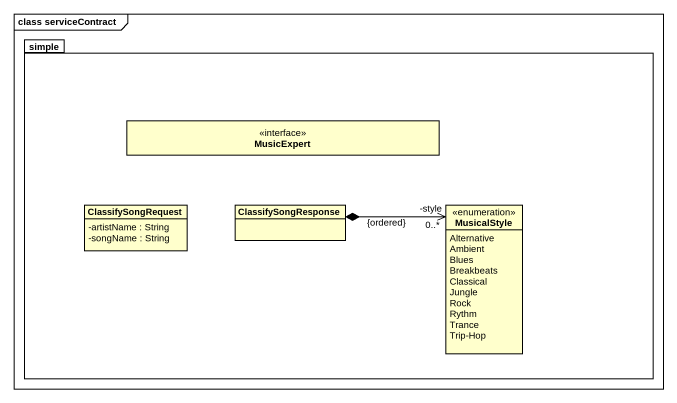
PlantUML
@startuml
mainframe class serviceContract
hide circle
hide empty members
skinparam classAttributeIconSize 0
package simple #FFFFFF {
  interface MusicExpert
  class ClassifySongRequest {
    -artistName : String
    -songName : String
  }
  class ClassifySongResponse
  enum MusicalStyle {
    Alternative
    Ambient
    Blues
    Breakbeats
    Classical
    Jungle
    Rock
    Rythm
    Trance
    Trip-Hop
  }
}
ClassifySongResponse *-right-> "0..*\n-style" MusicalStyle : {ordered}
@enduml
